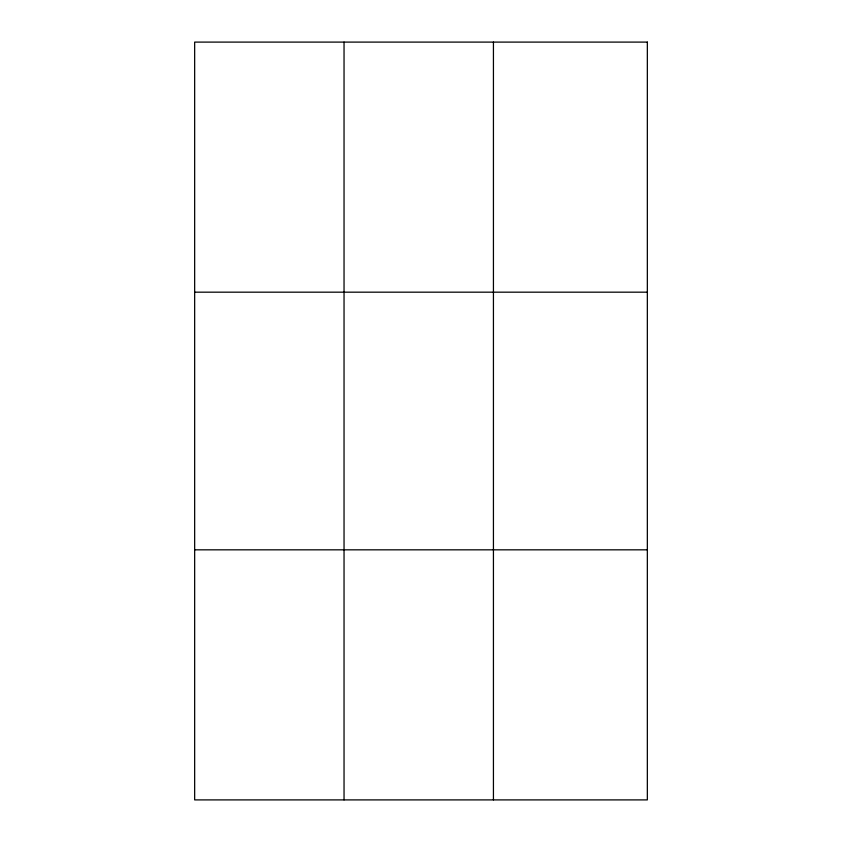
<?xml version="1.0" encoding="UTF-8"?>
<svg xmlns="http://www.w3.org/2000/svg" width="842" height="842" viewBox="0 0 842 842"><rect width="100%" height="100%" fill="white"/><g stroke="black" fill="none" stroke-linecap="round" stroke-linejoin="round"><path stroke-width="1.26" d="M344.041 42.1L344.041 799.9M493.433 42.1L493.433 799.9M194.66 292.174L647.34 292.174M194.66 549.826L647.34 549.826M647.34 42.1L647.34 799.9L194.66 799.9L194.66 42.1L647.34 42.1"/></g></svg>
